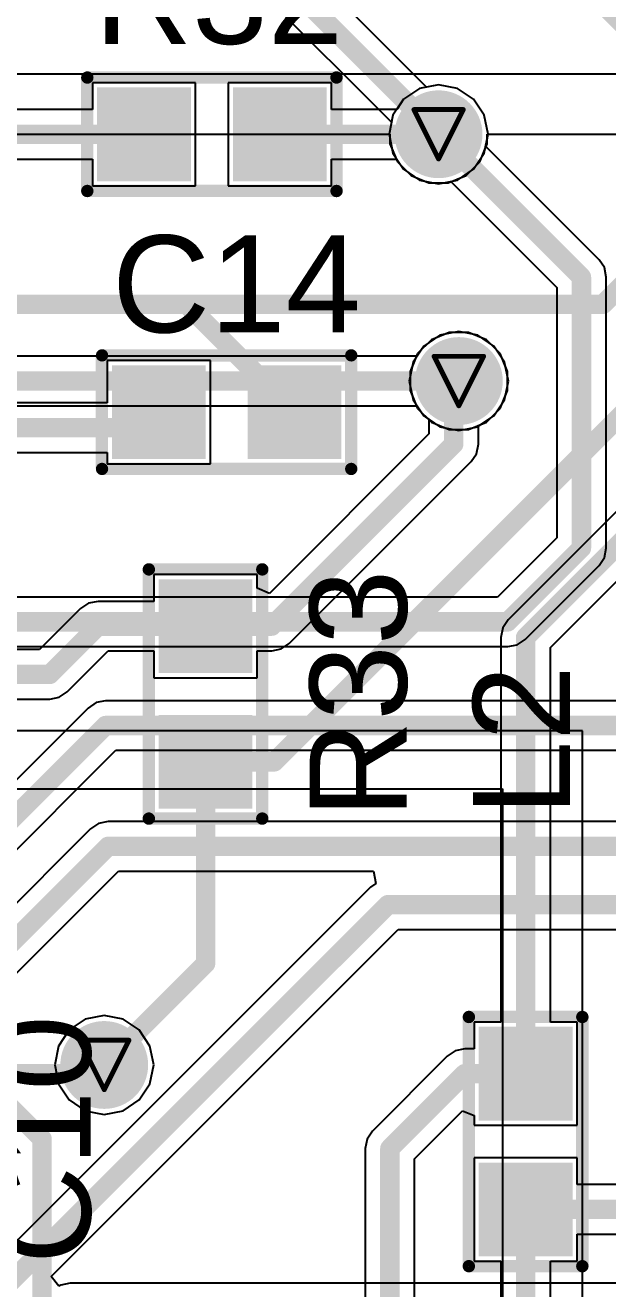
# Model space of a CAD drawing. Header units: inches. Extents: x -3 to 423, y -3 to 110.
# Drawn here: x 47.77 to 53.76, y 57.02 to 70.02 of the extents above; entities that cross this region are included whole.
import ezdxf

# ---------------------------------------------------------------- set-up
doc = ezdxf.new("R2010")
doc.units = ezdxf.units.IN
for name, color, linetype in [('Bottom Layer', 5, 'Continuous'), ('Bottom Solder', 6, 'Continuous'), ('Drill Drawing', 1, 'Continuous'), ('Mid Layer', 16, 'Continuous'), ('Mid Layer 2', 76, 'Continuous'), ('Top Layer', 1, 'Continuous'), ('Top Overlay', 2, 'Continuous'), ('Top Paste', 8, 'Continuous'), ('Top Solder', 216, 'Continuous'), ('Via Holes', 16, 'Continuous')]:
    doc.layers.add(name, color=color, linetype=linetype)
doc.styles.add('Arial', font='', dxfattribs={"height": 0.2})
doc.styles.get('Arial').set_extended_font_data('Arial')

msp = doc.modelspace()

# ---------------------------------------------------------------- hatches: boundary and pattern name
at = {"layer": 'Bottom Layer'}
h = msp.add_hatch(color=5, dxfattribs=at)
edge = h.paths.add_edge_path()
edge.add_arc((52.021, 68.9), 0.35, 0, 360)
h = msp.add_hatch(color=5, dxfattribs=at)
edge = h.paths.add_edge_path()
edge.add_arc((52.23, 66.36), 0.35, 0, 360)
h = msp.add_hatch(color=5, dxfattribs=at)
edge = h.paths.add_edge_path()
edge.add_arc((48.58, 59.32), 0.35, 0, 360)
at = {"layer": 'Bottom Solder'}
h = msp.add_hatch(color=6, dxfattribs=at)
edge = h.paths.add_edge_path()
edge.add_arc((52.021, 68.9), 0.452, 0, 360)
h = msp.add_hatch(color=6, dxfattribs=at)
edge = h.paths.add_edge_path()
edge.add_arc((52.23, 66.36), 0.452, 0, 360)
h = msp.add_hatch(color=6, dxfattribs=at)
edge = h.paths.add_edge_path()
edge.add_arc((48.58, 59.32), 0.452, 0, 360)
at = {"layer": 'Mid Layer'}
h = msp.add_hatch(color=16, dxfattribs=at)
edge = h.paths.add_edge_path()
edge.add_arc((52.021, 68.9), 0.35, 0, 360)
h = msp.add_hatch(color=16, dxfattribs=at)
edge = h.paths.add_edge_path()
edge.add_arc((52.23, 66.36), 0.35, 0, 360)
h = msp.add_hatch(color=16, dxfattribs=at)
edge = h.paths.add_edge_path()
edge.add_arc((48.58, 59.32), 0.35, 0, 360)
at = {"layer": 'Mid Layer 2'}
h = msp.add_hatch(color=76, dxfattribs=at)
edge = h.paths.add_edge_path()
edge.add_arc((52.021, 68.9), 0.35, 0, 360)
h = msp.add_hatch(color=76, dxfattribs=at)
edge = h.paths.add_edge_path()
edge.add_arc((52.23, 66.36), 0.35, 0, 360)
h = msp.add_hatch(color=76, dxfattribs=at)
edge = h.paths.add_edge_path()
edge.add_arc((48.58, 59.32), 0.35, 0, 360)
at = {"layer": 'Top Layer'}
for points in [[(49.371, 68.519), (48.609, 68.519), (48.609, 69.281), (49.371, 69.281)], [(50.768, 68.519), (50.006, 68.519), (50.006, 69.281), (50.768, 69.281)], [(48.761, 66.42), (49.523, 66.42), (49.523, 65.658), (48.761, 65.658)], [(50.158, 66.42), (50.92, 66.42), (50.92, 65.658), (50.158, 65.658)], [(50.004, 64.218), (50.004, 63.456), (49.242, 63.456), (49.242, 64.218)], [(50.004, 62.821), (50.004, 62.059), (49.242, 62.059), (49.242, 62.821)], [(53.298, 59.611), (53.298, 58.849), (52.536, 58.849), (52.536, 59.611)], [(53.298, 58.214), (53.298, 57.452), (52.536, 57.452), (52.536, 58.214)]]:
    msp.add_hatch(color=1, dxfattribs=at).paths.add_polyline_path(points)
h = msp.add_hatch(color=1, dxfattribs=at)
edge = h.paths.add_edge_path()
edge.add_arc((52.021, 68.9), 0.35, 0, 360)
h = msp.add_hatch(color=1, dxfattribs=at)
edge = h.paths.add_edge_path()
edge.add_arc((52.23, 66.36), 0.35, 0, 360)
h = msp.add_hatch(color=1, dxfattribs=at)
edge = h.paths.add_edge_path()
edge.add_arc((48.58, 59.32), 0.35, 0, 360)
at = {"layer": 'Top Paste'}
for points in [[(49.371, 68.519), (48.609, 68.519), (48.609, 69.281), (49.371, 69.281)], [(50.768, 68.519), (50.006, 68.519), (50.006, 69.281), (50.768, 69.281)], [(48.761, 66.42), (49.523, 66.42), (49.523, 65.658), (48.761, 65.658)], [(50.158, 66.42), (50.92, 66.42), (50.92, 65.658), (50.158, 65.658)], [(50.004, 64.218), (50.004, 63.456), (49.242, 63.456), (49.242, 64.218)], [(50.004, 62.821), (50.004, 62.059), (49.242, 62.059), (49.242, 62.821)], [(53.298, 59.611), (53.298, 58.849), (52.536, 58.849), (52.536, 59.611)], [(53.298, 58.214), (53.298, 57.452), (52.536, 57.452), (52.536, 58.214)]]:
    msp.add_hatch(color=8, dxfattribs=at).paths.add_polyline_path(points)
at = {"layer": 'Top Solder'}
for points in [[(49.473, 68.417), (48.507, 68.417), (48.507, 69.383), (49.473, 69.383)], [(50.87, 68.417), (49.904, 68.417), (49.904, 69.383), (50.87, 69.383)], [(48.659, 66.522), (49.624, 66.522), (49.624, 65.557), (48.659, 65.557)], [(50.056, 66.522), (51.021, 66.522), (51.021, 65.557), (50.056, 65.557)], [(50.106, 64.32), (50.106, 63.354), (49.14, 63.354), (49.14, 64.32)], [(50.106, 62.923), (50.106, 61.957), (49.14, 61.957), (49.14, 62.923)], [(53.4, 59.713), (53.4, 58.747), (52.434, 58.747), (52.434, 59.713)], [(53.4, 58.316), (53.4, 57.35), (52.434, 57.35), (52.434, 58.316)]]:
    msp.add_hatch(color=216, dxfattribs=at).paths.add_polyline_path(points)
h = msp.add_hatch(color=216, dxfattribs=at)
edge = h.paths.add_edge_path()
edge.add_arc((52.021, 68.9), 0.452, 0, 360)
h = msp.add_hatch(color=216, dxfattribs=at)
edge = h.paths.add_edge_path()
edge.add_arc((52.23, 66.36), 0.452, 0, 360)
h = msp.add_hatch(color=216, dxfattribs=at)
edge = h.paths.add_edge_path()
edge.add_arc((48.58, 59.32), 0.452, 0, 360)
at = {"layer": 'Via Holes'}
h = msp.add_hatch(color=7, dxfattribs=at)
edge = h.paths.add_edge_path()
edge.add_arc((52.021, 68.9), 0.25, 0, 360)
h = msp.add_hatch(color=7, dxfattribs=at)
edge = h.paths.add_edge_path()
edge.add_arc((52.23, 66.36), 0.25, 0, 360)
h = msp.add_hatch(color=7, dxfattribs=at)
edge = h.paths.add_edge_path()
edge.add_arc((48.58, 59.32), 0.25, 0, 360)

# ---------------------------------------------------------------- linework, layer by layer
at = {"layer": 'Bottom Layer'}
for p, q in [((51.897, 69.385), (46.908, 74.374)), ((46.622, 73.939), (51.536, 69.025)), ((52.021, 69.41), (51.897, 69.385)), ((52.217, 69.371), (52.021, 69.41)), ((52.382, 69.26), (52.217, 69.371)), ((52.492, 69.095), (52.382, 69.26)), ((52.531, 68.9), (52.492, 69.095)), ((51.536, 69.025), (51.512, 68.9)), ((51.512, 68.9), (51.551, 68.705)), ((52.507, 68.775), (52.531, 68.9)), ((51.551, 68.705), (51.661, 68.54)), ((53.673, 67.609), (52.507, 68.775)), ((51.661, 68.54), (51.826, 68.429)), ((51.826, 68.429), (52.021, 68.39)), ((52.021, 68.39), (52.146, 68.415)), ((52.146, 68.415), (53.238, 67.324)), ((53.728, 67.527), (53.673, 67.609)), ((53.747, 67.429), (53.728, 67.527)), ((53.747, 64.64), (53.747, 67.429)), ((53.238, 67.324), (53.238, 64.746)), ((52.23, 66.87), (52.035, 66.831)), ((52.425, 66.831), (52.23, 66.87)), ((51.87, 66.72), (51.799, 66.615)), ((52.035, 66.831), (51.87, 66.72)), ((52.59, 66.72), (52.425, 66.831)), ((52.701, 66.555), (52.59, 66.72)), ((51.799, 66.615), (47.457, 66.615)), ((52.74, 66.36), (52.701, 66.555)), ((52.701, 66.165), (52.74, 66.36)), ((47.563, 66.105), (51.799, 66.105)), ((51.799, 66.105), (51.87, 66)), ((52.59, 66), (52.701, 66.165)), ((51.87, 66), (52.035, 65.889)), ((52.425, 65.889), (52.59, 66)), ((52.035, 65.889), (52.23, 65.85)), ((52.23, 65.85), (52.425, 65.889)), ((53.238, 64.746), (52.627, 64.136)), ((53.728, 64.543), (53.747, 64.64)), ((53.673, 64.46), (53.728, 64.543)), ((52.913, 63.701), (53.673, 64.46)), ((52.627, 64.136), (46.097, 64.136)), ((46.203, 63.626), (52.733, 63.626)), ((52.733, 63.626), (52.831, 63.646)), ((52.831, 63.646), (52.913, 63.701)), ((48.414, 62.994), (42.472, 57.053)), ((48.497, 63.05), (48.414, 62.994)), ((48.594, 63.069), (48.497, 63.05)), ((53.949, 63.069), (48.594, 63.069)), ((42.705, 56.564), (48.7, 62.559)), ((48.7, 62.559), (53.949, 62.559)), ((48.522, 61.805), (48.44, 61.75)), ((48.62, 61.825), (48.522, 61.805)), ((54.129, 61.825), (48.62, 61.825)), ((48.44, 61.75), (42.85, 56.16)), ((43.285, 55.874), (48.726, 61.315)), ((48.726, 61.315), (51.352, 61.315)), ((51.352, 61.315), (51.376, 61.188)), ((51.32, 61.15), (47.16, 56.99)), ((51.376, 61.188), (51.32, 61.15)), ((48.033, 57.142), (51.606, 60.715)), ((51.606, 60.715), (54.927, 60.715)), ((48.114, 57.043), (48.033, 57.142)), ((48.132, 57.055), (48.114, 57.043)), ((48.229, 57.075), (48.132, 57.055)), ((58.976, 57.075), (48.229, 57.075))]:
    msp.add_line(p, q, dxfattribs=at)
at = {"layer": 'Bottom Layer', "const_width": 0.2}
for points in [[(46.727, 74.194), (52.021, 68.9)], [(52.021, 68.9), (53.492, 67.429)], [(53.492, 64.64), (53.492, 67.429)], [(47.457, 66.36), (52.23, 66.36)], [(52.733, 63.881), (53.492, 64.64)], [(46.097, 63.881), (52.733, 63.881)], [(42.45, 56.67), (48.594, 62.814)], [(48.594, 62.814), (54.38, 62.814)], [(43.03, 55.98), (48.62, 61.57)], [(48.62, 61.57), (54.56, 61.57)], [(47.34, 56.81), (51.5, 60.97)], [(51.5, 60.97), (52.25, 60.97)], [(52.25, 60.97), (54.927, 60.97)]]:
    msp.add_lwpolyline(points, dxfattribs=at)
at = {"layer": 'Bottom Layer', "const_width": 0.1}
for points in [[(51.971, 68.9, 1), (52.071, 68.9, 1)], [(51.971, 68.9, 1), (52.071, 68.9, 1)], [(53.442, 67.429, 1), (53.542, 67.429, 1)], [(53.442, 67.429, 1), (53.542, 67.429, 1)], [(52.18, 66.36, 1), (52.28, 66.36, 1)], [(53.442, 64.64, 1), (53.542, 64.64, 1)], [(53.442, 64.64, 1), (53.542, 64.64, 1)], [(52.683, 63.881, 1), (52.783, 63.881, 1)], [(52.683, 63.881, 1), (52.783, 63.881, 1)], [(48.544, 62.814, 1), (48.644, 62.814, 1)], [(48.544, 62.814, 1), (48.644, 62.814, 1)], [(48.57, 61.57, 1), (48.67, 61.57, 1)], [(48.57, 61.57, 1), (48.67, 61.57, 1)], [(51.45, 60.97, 1), (51.55, 60.97, 1)], [(51.45, 60.97, 1), (51.55, 60.97, 1)], [(52.2, 60.97, 1), (52.3, 60.97, 1)], [(52.2, 60.97, 1), (52.3, 60.97, 1)]]:
    msp.add_lwpolyline(points, format="xyb", close=True, dxfattribs=at)
at = {"layer": 'Drill Drawing', "const_width": 0.0508}
for points in [[(51.767, 69.154), (52.275, 69.154)], [(51.767, 69.154), (52.021, 68.646)], [(52.021, 68.646), (52.275, 69.154)], [(51.976, 66.614), (52.484, 66.614)], [(51.976, 66.614), (52.23, 66.106)], [(52.23, 66.106), (52.484, 66.614)], [(48.326, 59.574), (48.834, 59.574)], [(48.326, 59.574), (48.58, 59.066)], [(48.58, 59.066), (48.834, 59.574)]]:
    msp.add_lwpolyline(points, dxfattribs=at)
at = {"layer": 'Drill Drawing', "const_width": 0.0254}
for points in [[(51.755, 69.154, 1), (51.78, 69.154, 1)], [(51.755, 69.154, 1), (51.78, 69.154, 1)], [(52.263, 69.154, 1), (52.288, 69.154, 1)], [(52.263, 69.154, 1), (52.288, 69.154, 1)], [(52.009, 68.646, 1), (52.034, 68.646, 1)], [(52.009, 68.646, 1), (52.034, 68.646, 1)], [(51.963, 66.614, 1), (51.989, 66.614, 1)], [(51.963, 66.614, 1), (51.989, 66.614, 1)], [(52.471, 66.614, 1), (52.497, 66.614, 1)], [(52.471, 66.614, 1), (52.497, 66.614, 1)], [(52.217, 66.106, 1), (52.243, 66.106, 1)], [(52.217, 66.106, 1), (52.243, 66.106, 1)], [(48.313, 59.574, 1), (48.339, 59.574, 1)], [(48.313, 59.574, 1), (48.339, 59.574, 1)], [(48.821, 59.574, 1), (48.847, 59.574, 1)], [(48.821, 59.574, 1), (48.847, 59.574, 1)], [(48.567, 59.066, 1), (48.593, 59.066, 1)], [(48.567, 59.066, 1), (48.593, 59.066, 1)]]:
    msp.add_lwpolyline(points, format="xyb", close=True, dxfattribs=at)
at = {"layer": 'Mid Layer'}
for p, q in [((51.826, 69.371), (51.661, 69.26)), ((52.021, 69.41), (51.826, 69.371)), ((52.217, 69.371), (52.021, 69.41)), ((52.382, 69.26), (52.217, 69.371)), ((51.661, 69.26), (51.551, 69.095)), ((52.492, 69.095), (52.382, 69.26)), ((51.551, 69.095), (51.512, 68.9)), ((52.531, 68.9), (52.492, 69.095)), ((51.512, 68.9), (51.551, 68.705)), ((52.492, 68.705), (52.531, 68.9)), ((51.551, 68.705), (51.661, 68.54)), ((52.382, 68.54), (52.492, 68.705)), ((51.661, 68.54), (51.826, 68.429)), ((52.217, 68.429), (52.382, 68.54)), ((51.826, 68.429), (52.021, 68.39)), ((52.021, 68.39), (52.217, 68.429)), ((52.23, 66.87), (52.035, 66.831)), ((52.425, 66.831), (52.23, 66.87)), ((51.87, 66.72), (51.759, 66.555)), ((52.035, 66.831), (51.87, 66.72)), ((52.59, 66.72), (52.425, 66.831)), ((52.701, 66.555), (52.59, 66.72)), ((51.759, 66.555), (51.72, 66.36)), ((52.74, 66.36), (52.701, 66.555)), ((51.72, 66.36), (51.759, 66.165)), ((52.701, 66.165), (52.74, 66.36)), ((51.759, 66.165), (51.87, 66)), ((52.59, 66), (52.701, 66.165)), ((51.87, 66), (52.035, 65.889)), ((52.425, 65.889), (52.59, 66)), ((52.035, 65.889), (52.23, 65.85)), ((52.23, 65.85), (52.425, 65.889))]:
    msp.add_line(p, q, dxfattribs=at)
at = {"layer": 'Mid Layer 2'}
for p, q in [((58.195, 69.52), (32.131, 69.52)), ((37.27, 68.9), (51.521, 68.9)), ((51.521, 68.9), (51.521, 68.801)), ((51.521, 68.801), (51.598, 68.617)), ((52.445, 68.617), (52.521, 68.801)), ((52.521, 68.801), (52.521, 68.9)), ((52.521, 68.9), (57.353, 68.9)), ((51.598, 68.617), (51.738, 68.476)), ((52.305, 68.476), (52.445, 68.617)), ((51.738, 68.476), (51.922, 68.4)), ((52.121, 68.4), (52.305, 68.476)), ((51.922, 68.4), (52.121, 68.4)), ((52.131, 66.86), (51.947, 66.784)), ((52.329, 66.86), (52.131, 66.86)), ((52.513, 66.784), (52.329, 66.86)), ((51.947, 66.784), (51.806, 66.643)), ((52.654, 66.643), (52.513, 66.784)), ((51.806, 66.643), (51.73, 66.459)), ((52.73, 66.459), (52.654, 66.643)), ((51.73, 66.459), (51.73, 66.261)), ((52.73, 66.261), (52.73, 66.459)), ((51.73, 66.261), (51.806, 66.077)), ((52.654, 66.077), (52.73, 66.261)), ((51.806, 66.077), (51.947, 65.936)), ((52.513, 65.936), (52.654, 66.077)), ((51.947, 65.936), (52.131, 65.86)), ((52.329, 65.86), (52.513, 65.936)), ((52.131, 65.86), (52.329, 65.86)), ((53.503, 62.76), (40.377, 62.76)), ((53.503, 41.22), (53.503, 62.76)), ((46.1, 62.161), (52.68, 62.161)), ((52.68, 62.161), (52.68, 54.657)), ((48.58, 59.83), (48.385, 59.791)), ((48.775, 59.791), (48.58, 59.83)), ((48.385, 59.791), (48.22, 59.68)), ((48.94, 59.68), (48.775, 59.791)), ((48.22, 59.68), (48.109, 59.515)), ((49.051, 59.515), (48.94, 59.68)), ((48.109, 59.515), (48.07, 59.32)), ((49.09, 59.32), (49.051, 59.515)), ((48.07, 59.32), (48.109, 59.125)), ((49.051, 59.125), (49.09, 59.32)), ((48.109, 59.125), (48.22, 58.96)), ((48.94, 58.96), (49.051, 59.125)), ((48.22, 58.96), (48.385, 58.849)), ((48.775, 58.849), (48.94, 58.96)), ((48.385, 58.849), (48.58, 58.81)), ((48.58, 58.81), (48.775, 58.849))]:
    msp.add_line(p, q, dxfattribs=at)
at = {"layer": 'Top Layer'}
for p, q in [((49.521, 69.431), (48.459, 69.431)), ((48.459, 69.431), (48.459, 69.155)), ((49.521, 68.369), (49.521, 69.431)), ((50.918, 69.431), (49.856, 69.431)), ((49.856, 69.431), (49.856, 68.369)), ((50.918, 69.155), (50.918, 69.431)), ((51.826, 69.371), (51.661, 69.26)), ((52.021, 69.41), (51.826, 69.371)), ((52.217, 69.371), (52.021, 69.41)), ((52.382, 69.26), (52.217, 69.371)), ((51.661, 69.26), (51.59, 69.155)), ((52.492, 69.095), (52.382, 69.26)), ((48.459, 69.155), (42.083, 69.155)), ((51.59, 69.155), (50.918, 69.155)), ((52.531, 68.9), (52.492, 69.095)), ((52.492, 68.705), (52.531, 68.9)), ((52.382, 68.54), (52.492, 68.705)), ((42.189, 68.645), (48.459, 68.645)), ((48.459, 68.645), (48.459, 68.369)), ((50.918, 68.369), (50.918, 68.645)), ((50.918, 68.645), (51.59, 68.645)), ((51.59, 68.645), (51.661, 68.54)), ((51.661, 68.54), (51.826, 68.429)), ((52.217, 68.429), (52.382, 68.54)), ((51.826, 68.429), (52.021, 68.39)), ((52.021, 68.39), (52.217, 68.429)), ((48.459, 68.369), (49.521, 68.369)), ((49.856, 68.369), (50.918, 68.369)), ((56.365, 67.53), (52.737, 63.902)), ((53.172, 63.616), (56.8, 67.244)), ((52.23, 66.87), (52.035, 66.831)), ((52.425, 66.831), (52.23, 66.87)), ((51.87, 66.72), (51.759, 66.555)), ((52.035, 66.831), (51.87, 66.72)), ((52.59, 66.72), (52.425, 66.831)), ((52.701, 66.555), (52.59, 66.72)), ((49.673, 66.57), (48.611, 66.57)), ((48.611, 66.57), (48.611, 66.135)), ((49.673, 65.508), (49.673, 66.57)), ((51.759, 66.555), (51.72, 66.36)), ((52.74, 66.36), (52.701, 66.555)), ((51.72, 66.36), (51.759, 66.165)), ((52.701, 66.165), (52.74, 66.36)), ((48.611, 66.135), (47.603, 66.135)), ((51.759, 66.165), (51.87, 66)), ((52.59, 66), (52.701, 66.165)), ((51.87, 66), (51.922, 65.964)), ((51.922, 65.964), (51.922, 65.816)), ((52.432, 65.894), (52.59, 66)), ((51.922, 65.816), (50.281, 64.174)), ((52.432, 65.71), (52.432, 65.894)), ((52.413, 65.612), (52.432, 65.71)), ((47.603, 65.625), (48.611, 65.625)), ((48.611, 65.625), (48.611, 65.508)), ((52.357, 65.53), (52.413, 65.612)), ((48.611, 65.508), (49.673, 65.508)), ((50.484, 63.657), (52.357, 65.53)), ((50.154, 64.368), (49.092, 64.368)), ((49.092, 64.368), (49.092, 64.092)), ((50.154, 64.227), (50.154, 64.368)), ((50.281, 64.174), (50.154, 64.227)), ((48.336, 64.017), (47.914, 63.595)), ((48.419, 64.072), (48.336, 64.017)), ((48.516, 64.092), (48.419, 64.072)), ((49.092, 64.092), (48.516, 64.092)), ((52.737, 63.902), (52.682, 63.819)), ((52.682, 63.819), (52.662, 63.721)), ((47.914, 63.595), (47.603, 63.595)), ((50.304, 63.582), (50.402, 63.602)), ((50.402, 63.602), (50.484, 63.657)), ((52.662, 63.721), (52.662, 59.761)), ((53.172, 59.761), (53.172, 63.616)), ((48.2, 63.16), (48.622, 63.582)), ((48.622, 63.582), (49.092, 63.582)), ((49.092, 63.582), (49.092, 63.306)), ((50.154, 63.306), (50.154, 63.582)), ((50.154, 63.582), (50.304, 63.582)), ((49.092, 63.306), (50.154, 63.306)), ((47.603, 63.085), (48.019, 63.085)), ((48.019, 63.085), (48.117, 63.105)), ((48.117, 63.105), (48.2, 63.16)), ((52.662, 59.761), (52.386, 59.761)), ((52.386, 59.761), (52.386, 59.485)), ((53.448, 59.761), (53.172, 59.761)), ((53.448, 58.699), (53.448, 59.761)), ((52.192, 59.465), (52.11, 59.41)), ((52.29, 59.485), (52.192, 59.465)), ((52.386, 59.485), (52.29, 59.485)), ((52.11, 59.41), (51.34, 58.64)), ((51.775, 58.355), (52.269, 58.848)), ((52.269, 58.848), (52.386, 58.8)), ((52.386, 58.8), (52.386, 58.699)), ((52.386, 58.699), (53.448, 58.699)), ((51.285, 58.558), (51.265, 58.46)), ((51.34, 58.64), (51.285, 58.558)), ((51.265, 58.46), (51.265, 56.211)), ((51.775, 56.211), (51.775, 58.355)), ((53.448, 58.364), (52.386, 58.364)), ((52.386, 58.364), (52.386, 57.302)), ((53.448, 58.088), (53.448, 58.364)), ((54.153, 58.088), (53.448, 58.088)), ((53.448, 57.302), (53.448, 57.578)), ((53.448, 57.578), (54.153, 57.578)), ((52.386, 57.302), (52.662, 57.302)), ((52.662, 57.302), (52.662, 54.832)), ((53.172, 54.938), (53.172, 57.302)), ((53.172, 57.302), (53.448, 57.302))]:
    msp.add_line(p, q, dxfattribs=at)
at = {"layer": 'Top Layer', "const_width": 0.2}
for points in [[(50.71, 73.24), (54.56, 69.39)], [(42.083, 68.9), (48.99, 68.9)], [(50.387, 68.9), (52.021, 68.9)], [(50.33, 62.44), (55.97, 68.08)], [(53.714, 67.15), (54.56, 67.996)], [(52.917, 63.721), (56.62, 67.424)], [(44.48, 67.15), (49.428, 67.15)], [(49.428, 67.15), (53.714, 67.15)], [(49.428, 67.15), (50.539, 66.039)], [(52.177, 66.307), (52.23, 66.36)], [(52.177, 65.71), (52.177, 66.307)], [(48.982, 65.88), (49.142, 66.039)], [(46.753, 65.88), (48.982, 65.88)], [(50.304, 63.837), (52.177, 65.71)], [(48.019, 63.34), (48.516, 63.837)], [(48.516, 63.837), (49.623, 63.837)], [(49.623, 63.837), (50.304, 63.837)], [(52.917, 59.23), (52.917, 63.721)], [(46.753, 63.34), (48.019, 63.34)], [(49.623, 60.363), (49.623, 62.44)], [(49.623, 62.44), (50.33, 62.44)], [(48.49, 59.23), (49.623, 60.363)], [(47.27, 59.23), (47.94, 58.56)], [(47.27, 59.23), (48.49, 59.23)], [(51.52, 58.46), (52.29, 59.23)], [(52.29, 59.23), (52.917, 59.23)], [(47.94, 54.53), (47.94, 58.56)], [(51.52, 55.78), (51.52, 58.46)], [(52.917, 54.832), (52.917, 57.833)], [(52.917, 57.833), (54.736, 57.833)]]:
    msp.add_lwpolyline(points, dxfattribs=at)
at = {"layer": 'Top Layer', "const_width": 0.1}
for points in [[(48.94, 68.9, 1), (49.04, 68.9, 1)], [(50.337, 68.9, 1), (50.437, 68.9, 1)], [(51.971, 68.9, 1), (52.071, 68.9, 1)], [(49.378, 67.15, 1), (49.478, 67.15, 1)], [(49.378, 67.15, 1), (49.478, 67.15, 1)], [(49.378, 67.15, 1), (49.478, 67.15, 1)], [(53.664, 67.15, 1), (53.764, 67.15, 1)], [(53.664, 67.15, 1), (53.764, 67.15, 1)], [(52.18, 66.36, 1), (52.28, 66.36, 1)], [(52.127, 66.307, 1), (52.227, 66.307, 1)], [(52.127, 66.307, 1), (52.227, 66.307, 1)], [(49.092, 66.039, 1), (49.192, 66.039, 1)], [(50.489, 66.039, 1), (50.589, 66.039, 1)], [(48.932, 65.88, 1), (49.032, 65.88, 1)], [(48.932, 65.88, 1), (49.032, 65.88, 1)], [(52.127, 65.71, 1), (52.227, 65.71, 1)], [(52.127, 65.71, 1), (52.227, 65.71, 1)], [(48.466, 63.837, 1), (48.566, 63.837, 1)], [(48.466, 63.837, 1), (48.566, 63.837, 1)], [(49.573, 63.837, 1), (49.673, 63.837, 1)], [(49.573, 63.837, 1), (49.673, 63.837, 1)], [(50.254, 63.837, 1), (50.354, 63.837, 1)], [(50.254, 63.837, 1), (50.354, 63.837, 1)], [(52.867, 63.721, 1), (52.967, 63.721, 1)], [(52.867, 63.721, 1), (52.967, 63.721, 1)], [(47.969, 63.34, 1), (48.069, 63.34, 1)], [(47.969, 63.34, 1), (48.069, 63.34, 1)], [(49.573, 62.44, 1), (49.673, 62.44, 1)], [(49.573, 62.44, 1), (49.673, 62.44, 1)], [(50.28, 62.44, 1), (50.38, 62.44, 1)], [(50.28, 62.44, 1), (50.38, 62.44, 1)], [(49.573, 60.363, 1), (49.673, 60.363, 1)], [(49.573, 60.363, 1), (49.673, 60.363, 1)], [(48.44, 59.23, 1), (48.54, 59.23, 1)], [(48.44, 59.23, 1), (48.54, 59.23, 1)], [(52.24, 59.23, 1), (52.34, 59.23, 1)], [(52.24, 59.23, 1), (52.34, 59.23, 1)], [(52.867, 59.23, 1), (52.967, 59.23, 1)], [(52.867, 59.23, 1), (52.967, 59.23, 1)], [(47.89, 58.56, 1), (47.99, 58.56, 1)], [(47.89, 58.56, 1), (47.99, 58.56, 1)], [(51.47, 58.46, 1), (51.57, 58.46, 1)], [(51.47, 58.46, 1), (51.57, 58.46, 1)], [(52.867, 57.833, 1), (52.967, 57.833, 1)], [(52.867, 57.833, 1), (52.967, 57.833, 1)]]:
    msp.add_lwpolyline(points, format="xyb", close=True, dxfattribs=at)
at = {"layer": 'Top Overlay', "const_width": 0.127}
for points in [[(48.406, 68.316), (48.406, 69.484)], [(48.406, 69.484), (50.971, 69.484)], [(50.971, 68.316), (50.971, 69.484)], [(48.406, 68.316), (50.971, 68.316)], [(48.557, 65.455), (48.557, 66.624)], [(48.557, 66.624), (51.123, 66.624)], [(51.123, 65.455), (51.123, 66.624)], [(48.557, 65.455), (51.123, 65.455)], [(49.039, 64.421), (50.207, 64.421)], [(49.039, 61.856), (49.039, 64.421)], [(50.207, 61.856), (50.207, 64.421)], [(49.039, 61.856), (50.207, 61.856)], [(52.333, 59.814), (53.501, 59.814)], [(52.333, 57.249), (52.333, 59.814)], [(53.501, 57.249), (53.501, 59.814)], [(52.333, 57.249), (53.501, 57.249)]]:
    msp.add_lwpolyline(points, dxfattribs=at)
at = {"layer": 'Top Overlay', "const_width": 0.0635}
for points in [[(48.374, 69.484, 1), (48.438, 69.484, 1)], [(48.374, 69.484, 1), (48.438, 69.484, 1)], [(50.939, 69.484, 1), (51.003, 69.484, 1)], [(50.939, 69.484, 1), (51.003, 69.484, 1)], [(48.374, 68.316, 1), (48.438, 68.316, 1)], [(48.374, 68.316, 1), (48.438, 68.316, 1)], [(50.939, 68.316, 1), (51.003, 68.316, 1)], [(50.939, 68.316, 1), (51.003, 68.316, 1)], [(48.526, 66.624, 1), (48.589, 66.624, 1)], [(48.526, 66.624, 1), (48.589, 66.624, 1)], [(51.091, 66.624, 1), (51.154, 66.624, 1)], [(51.091, 66.624, 1), (51.154, 66.624, 1)], [(48.526, 65.455, 1), (48.589, 65.455, 1)], [(48.526, 65.455, 1), (48.589, 65.455, 1)], [(51.091, 65.455, 1), (51.154, 65.455, 1)], [(51.091, 65.455, 1), (51.154, 65.455, 1)], [(49.007, 64.421, 1), (49.071, 64.421, 1)], [(49.007, 64.421, 1), (49.071, 64.421, 1)], [(50.175, 64.421, 1), (50.239, 64.421, 1)], [(50.175, 64.421, 1), (50.239, 64.421, 1)], [(49.007, 61.856, 1), (49.071, 61.856, 1)], [(49.007, 61.856, 1), (49.071, 61.856, 1)], [(50.175, 61.856, 1), (50.239, 61.856, 1)], [(50.175, 61.856, 1), (50.239, 61.856, 1)], [(52.301, 59.814, 1), (52.365, 59.814, 1)], [(52.301, 59.814, 1), (52.365, 59.814, 1)], [(53.469, 59.814, 1), (53.533, 59.814, 1)], [(53.469, 59.814, 1), (53.533, 59.814, 1)], [(52.301, 57.249, 1), (52.365, 57.249, 1)], [(52.301, 57.249, 1), (52.365, 57.249, 1)], [(53.469, 57.249, 1), (53.533, 57.249, 1)], [(53.469, 57.249, 1), (53.533, 57.249, 1)]]:
    msp.add_lwpolyline(points, format="xyb", close=True, dxfattribs=at)

# ---------------------------------------------------------------- texts
at = {"layer": 'Top Overlay', "style": 'Arial'}
for s, p in [('R32', (48.477, 69.83)), ('C14', (48.66, 66.86))]:
    msp.add_text(s, height=1, dxfattribs=at).set_placement(p)
for s, p in [('R33', (51.694, 61.856)), ('L2', (53.375, 61.88)), ('C10', (48.44, 57.269))]:
    msp.add_text(s, height=1, rotation=90, dxfattribs=at).set_placement(p)

doc.saveas('drawing.dxf')
